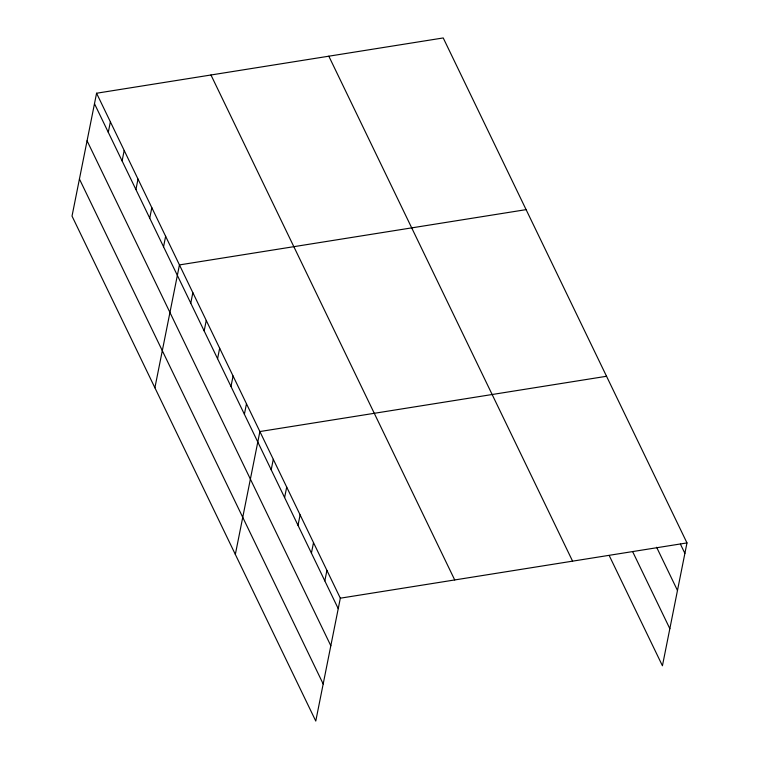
<?xml version="1.0" encoding="UTF-8"?>
<svg xmlns="http://www.w3.org/2000/svg" width="759" height="759" viewBox="0 0 759 759"><rect width="100%" height="100%" fill="white"/><g stroke="black" fill="none" stroke-linecap="round" stroke-linejoin="round"><path stroke-width="1.14" d="M96.573 93.234L72.02 216.087L315.772 721.05L340.326 598.187L96.573 93.234L443.228 37.95L686.98 542.913L662.427 665.766L609.297 555.711M108.29 132.313L110.378 121.848M122.104 160.927L124.191 150.462M135.918 189.541L138.005 179.077M149.732 218.156L151.819 207.691M163.546 246.77L165.633 236.305M154.893 387.773L179.447 264.919L526.101 209.636M190.765 303.154L192.852 292.689M204.171 330.924L206.258 320.459M217.577 358.694L219.664 348.239M230.983 386.473L233.07 376.009M244.389 414.243L246.476 403.779M235.337 554.412L259.882 431.548L606.545 376.274M271.2 469.793L273.287 459.328M284.606 497.562L286.703 487.098M298.012 525.332L300.109 514.868M311.418 553.112L313.514 542.647M324.824 580.882L326.92 570.417M340.326 598.187L686.98 542.913M680.425 544.118L684.893 553.377M656.62 547.258L677.474 590.464M632.598 551.537L669.846 628.68M328.827 56.194L572.58 561.148M210.964 74.989L454.717 579.942M94.477 103.698L338.229 608.652M87.067 140.785L330.82 645.748M79.429 179.001L323.182 683.963"/></g></svg>
